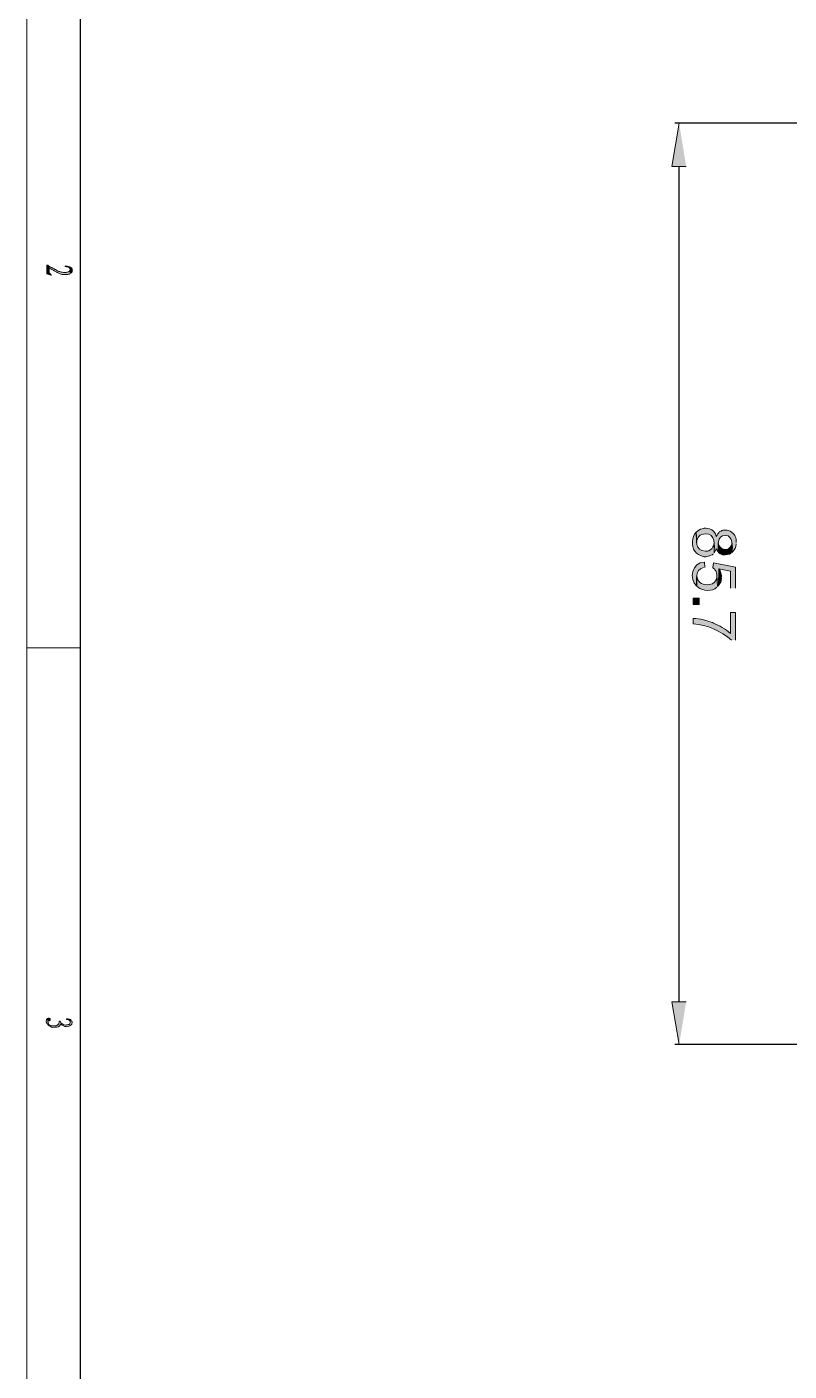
# Model space of a CAD drawing. Header units: inches. Extents: x 3 to 207, y 6 to 294.
# Drawn here: x 3.2 to 51.8, y 151.8 to 237.5 of the extents above; entities that cross this region are included whole.
import ezdxf

# ---------------------------------------------------------------- set-up
doc = ezdxf.new("R2010")
doc.units = ezdxf.units.IN
doc.header["$MEASUREMENT"] = 0
doc.layers.add('图层 1', color=7, linetype='Continuous')

msp = doc.modelspace()

# ---------------------------------------------------------------- hatches: boundary and pattern name
at = {"layer": '图层 1', "true_color": 0xffffff}
for points in [[(45.212, 228.628), (44.302, 228.628), (44.767, 231.38)], [(4.699, 221.664), (4.699, 221.707), (4.593, 221.812), (4.572, 221.855), (4.572, 222.151), (4.53, 222.278), (4.487, 222.321), (4.424, 222.321), (4.424, 221.749)], [(48.366, 201.725), (48.366, 203.08), (46.948, 203.355), (46.905, 203.038), (46.948, 202.995), (47.011, 202.953), (47.053, 202.89), (47.096, 202.826), (47.138, 202.762), (47.159, 202.678), (47.181, 202.614), (47.181, 202.53), (47.223, 201.831), (47.286, 201.895), (47.308, 202.953), (48.048, 202.805), (48.048, 201.725)], [(45.212, 175.352), (44.302, 175.352), (44.767, 172.621)], [(4.657, 174.23), (4.636, 174.272), (4.614, 174.293), (4.572, 174.315), (4.508, 174.315), (4.466, 174.293), (4.487, 174.103), (4.508, 174.124), (4.572, 174.145), (4.593, 174.145), (4.636, 174.166), (4.636, 174.187)], [(5.906, 174.23), (5.863, 174.251), (5.821, 174.251), (5.778, 174.272), (5.673, 174.272), (5.673, 174.23), (5.757, 174.23), (5.842, 174.187), (5.863, 174.166), (5.906, 174.082), (5.906, 174.039)]]:
    msp.add_hatch(color=7, dxfattribs=at).paths.add_polyline_path(points)
h = msp.add_hatch(color=7, dxfattribs=at)
edge = h.paths.add_edge_path()
edge.add_spline(control_points=[(5.906, 221.791), (5.906, 221.791), (5.906, 222.024), (5.906, 222.024), (5.906, 222.024), (5.906, 222.003), (5.906, 222.003), (5.906, 222.003), (5.884, 221.982), (5.884, 221.982), (5.884, 221.982), (5.863, 221.94), (5.863, 221.94), (5.863, 221.94), (5.842, 221.918), (5.842, 221.918), (5.842, 221.918), (5.8, 221.897), (5.8, 221.897), (5.8, 221.897), (5.778, 221.897), (5.778, 221.897), (5.778, 221.897), (5.736, 221.876), (5.736, 221.876), (5.736, 221.876), (5.694, 221.876), (5.694, 221.876), (5.694, 221.876), (5.652, 221.855), (5.652, 221.855), (5.652, 221.855), (5.482, 221.855), (5.482, 221.855), (5.482, 221.855), (5.419, 221.876), (5.419, 221.876), (5.419, 221.876), (5.334, 221.876), (5.334, 221.876), (5.334, 221.876), (5.249, 221.918), (5.249, 221.918), (5.177, 221.922), (5.04, 222.002), (4.974, 222.045), (4.974, 222.045), (4.932, 222.045), (4.932, 222.045), (4.932, 222.045), (4.889, 222.088), (4.889, 222.088), (4.889, 222.088), (4.847, 222.109), (4.847, 222.109), (4.847, 222.109), (4.805, 222.13), (4.805, 222.13), (4.718, 222.193), (4.617, 222.219), (4.53, 222.278), (4.53, 222.278), (4.572, 222.151), (4.572, 222.151), (4.572, 222.151), (4.593, 222.13), (4.593, 222.13), (4.593, 222.13), (4.636, 222.109), (4.636, 222.109), (4.636, 222.109), (4.678, 222.088), (4.678, 222.088), (4.678, 222.088), (4.741, 222.045), (4.741, 222.045), (4.741, 222.045), (4.784, 222.024), (4.784, 222.024), (4.784, 222.024), (4.826, 222.003), (4.826, 222.003), (4.826, 222.003), (4.868, 221.982), (4.868, 221.982), (4.868, 221.982), (4.889, 221.961), (4.889, 221.961), (4.889, 221.961), (5.059, 221.876), (5.059, 221.876), (5.059, 221.876), (5.08, 221.855), (5.08, 221.855), (5.08, 221.855), (5.122, 221.834), (5.122, 221.834), (5.122, 221.834), (5.144, 221.834), (5.144, 221.834), (5.239, 221.773), (5.394, 221.739), (5.503, 221.728), (5.503, 221.728), (5.757, 221.728), (5.757, 221.728), (5.757, 221.728), (5.8, 221.749), (5.8, 221.749), (5.8, 221.749), (5.842, 221.749), (5.842, 221.749), (5.842, 221.749), (5.863, 221.77), (5.863, 221.77)], knot_values=[0, 0, 0, 0, 0.352778, 0.352778, 0.352778, 0.705556, 0.705556, 0.705556, 1.058333, 1.058333, 1.058333, 1.411111, 1.411111, 1.411111, 1.763889, 1.763889, 1.763889, 2.116667, 2.116667, 2.116667, 2.469444, 2.469444, 2.469444, 2.822222, 2.822222, 2.822222, 3.175, 3.175, 3.175, 3.527778, 3.527778, 3.527778, 3.880556, 3.880556, 3.880556, 4.233333, 4.233333, 4.233333, 4.586111, 4.586111, 4.586111, 4.938889, 4.938889, 4.938889, 5.291667, 5.291667, 5.291667, 5.644444, 5.644444, 5.644444, 5.997222, 5.997222, 5.997222, 6.35, 6.35, 6.35, 6.702778, 6.702778, 6.702778, 7.055556, 7.055556, 7.055556, 7.408333, 7.408333, 7.408333, 7.761111, 7.761111, 7.761111, 8.113889, 8.113889, 8.113889, 8.466667, 8.466667, 8.466667, 8.819444, 8.819444, 8.819444, 9.172222, 9.172222, 9.172222, 9.525, 9.525, 9.525, 9.877778, 9.877778, 9.877778, 10.230556, 10.230556, 10.230556, 10.583333, 10.583333, 10.583333, 10.936111, 10.936111, 10.936111, 11.288889, 11.288889, 11.288889, 11.641667, 11.641667, 11.641667, 11.994444, 11.994444, 11.994444, 12.347222, 12.347222, 12.347222, 12.7, 12.7, 12.7, 13.052778, 13.052778, 13.052778, 13.405556, 13.405556, 13.405556, 13.405556], degree=3, periodic=0)
edge.add_line((5.863, 221.77), (5.906, 221.791))
h = msp.add_hatch(color=7, dxfattribs=at)
edge = h.paths.add_edge_path()
edge.add_spline(control_points=[(6.054, 221.982), (6.061, 222.219), (5.781, 222.291), (5.588, 222.278), (5.588, 222.278), (5.588, 222.236), (5.588, 222.236), (5.588, 222.236), (5.63, 222.236), (5.63, 222.236), (5.63, 222.236), (5.673, 222.215), (5.673, 222.215), (5.673, 222.215), (5.736, 222.215), (5.736, 222.215), (5.736, 222.215), (5.821, 222.172), (5.821, 222.172), (5.821, 222.172), (5.842, 222.172), (5.842, 222.172), (5.842, 222.172), (5.863, 222.13), (5.863, 222.13), (5.863, 222.13), (5.884, 222.109), (5.884, 222.109), (5.884, 222.109), (5.906, 222.067), (5.906, 222.067), (5.906, 222.067), (5.906, 221.791), (5.906, 221.791), (5.906, 221.791), (5.927, 221.812), (5.927, 221.812), (5.927, 221.812), (5.969, 221.834), (5.969, 221.834), (5.969, 221.834), (6.033, 221.897), (6.033, 221.897), (6.033, 221.897), (6.033, 221.94), (6.033, 221.94)], knot_values=[0, 0, 0, 0, 0.352778, 0.352778, 0.352778, 0.705556, 0.705556, 0.705556, 1.058333, 1.058333, 1.058333, 1.411111, 1.411111, 1.411111, 1.763889, 1.763889, 1.763889, 2.116667, 2.116667, 2.116667, 2.469444, 2.469444, 2.469444, 2.822222, 2.822222, 2.822222, 3.175, 3.175, 3.175, 3.527778, 3.527778, 3.527778, 3.880556, 3.880556, 3.880556, 4.233333, 4.233333, 4.233333, 4.586111, 4.586111, 4.586111, 4.938889, 4.938889, 4.938889, 5.291667, 5.291667, 5.291667, 5.291667], degree=3, periodic=0)
edge.add_line((6.033, 221.94), (6.054, 221.982))
h = msp.add_hatch(color=7, dxfattribs=at)
edge = h.paths.add_edge_path()
edge.add_spline(control_points=[(46.99, 203.99), (46.99, 203.99), (46.99, 204.646), (46.99, 204.646), (47.002, 204.399), (46.967, 204.452), (46.842, 204.244), (46.672, 204.121), (46.67, 204.085), (46.44, 204.096), (45.746, 204.097), (45.897, 204.822), (45.847, 205.303), (45.559, 205.008), (45.536, 204.417), (45.762, 204.096), (45.902, 203.909), (46.06, 203.804), (46.292, 203.757), (46.292, 203.757), (46.355, 203.736), (46.355, 203.736), (46.355, 203.736), (46.461, 203.736), (46.461, 203.736), (46.461, 203.736), (46.524, 203.757), (46.524, 203.757), (46.657, 203.741), (46.768, 203.819), (46.884, 203.863), (46.884, 203.863), (46.884, 203.884), (46.884, 203.884), (46.884, 203.884), (46.948, 203.927), (46.948, 203.927)], knot_values=[0, 0, 0, 0, 0.352778, 0.352778, 0.352778, 0.705556, 0.705556, 0.705556, 1.058333, 1.058333, 1.058333, 1.411111, 1.411111, 1.411111, 1.763889, 1.763889, 1.763889, 2.116667, 2.116667, 2.116667, 2.469444, 2.469444, 2.469444, 2.822222, 2.822222, 2.822222, 3.175, 3.175, 3.175, 3.527778, 3.527778, 3.527778, 3.880556, 3.880556, 3.880556, 4.233333, 4.233333, 4.233333, 4.233333], degree=3, periodic=0)
edge.add_line((46.948, 203.927), (46.99, 203.99))
h = msp.add_hatch(color=7, dxfattribs=at)
edge = h.paths.add_edge_path()
edge.add_spline(control_points=[(48.408, 204.646), (48.406, 204.941), (48.35, 205.126), (48.112, 205.303), (47.963, 205.41), (47.896, 205.441), (47.71, 205.429), (47.407, 205.447), (47.545, 205.369), (47.35, 205.345), (47.276, 205.237), (47.192, 205.162), (47.138, 205.027), (47.1, 205.259), (46.924, 205.458), (46.694, 205.514), (46.402, 205.627), (46.068, 205.499), (45.847, 205.303), (45.847, 205.303), (45.889, 204.646), (45.889, 204.646), (45.904, 204.997), (46.093, 205.175), (46.44, 205.197), (47.094, 205.225), (47.039, 204.43), (46.99, 203.99), (46.99, 203.99), (47.117, 204.181), (47.117, 204.181), (47.117, 204.181), (47.138, 204.265), (47.138, 204.265), (47.138, 204.265), (47.181, 204.181), (47.181, 204.181), (47.181, 204.181), (47.265, 204.054), (47.265, 204.054), (47.292, 204.449), (47.122, 205.074), (47.71, 205.091), (48.256, 205.086), (48.157, 204.359), (48.154, 204.011), (48.307, 204.226), (48.388, 204.262), (48.408, 204.562)], knot_values=[0, 0, 0, 0, 0.352778, 0.352778, 0.352778, 0.705556, 0.705556, 0.705556, 1.058333, 1.058333, 1.058333, 1.411111, 1.411111, 1.411111, 1.763889, 1.763889, 1.763889, 2.116667, 2.116667, 2.116667, 2.469444, 2.469444, 2.469444, 2.822222, 2.822222, 2.822222, 3.175, 3.175, 3.175, 3.527778, 3.527778, 3.527778, 3.880556, 3.880556, 3.880556, 4.233333, 4.233333, 4.233333, 4.586111, 4.586111, 4.586111, 4.938889, 4.938889, 4.938889, 5.291667, 5.291667, 5.291667, 5.644444, 5.644444, 5.644444, 5.644444], degree=3, periodic=0)
edge.add_line((48.408, 204.562), (48.408, 204.646))
h = msp.add_hatch(color=7, dxfattribs=at)
edge = h.paths.add_edge_path()
edge.add_spline(control_points=[(48.154, 204.011), (48.154, 204.011), (48.133, 204.646), (48.133, 204.646), (48.13, 204.425), (47.949, 204.171), (47.689, 204.202), (47.43, 204.214), (47.284, 204.403), (47.265, 204.646), (47.265, 204.646), (47.265, 204.054), (47.265, 204.054), (47.265, 204.054), (47.308, 203.99), (47.308, 203.99), (47.308, 203.99), (47.371, 203.948), (47.371, 203.948), (47.371, 203.948), (47.392, 203.927), (47.392, 203.927), (47.392, 203.927), (47.477, 203.906), (47.477, 203.906), (47.477, 203.906), (47.54, 203.863), (47.54, 203.863), (47.54, 203.863), (47.604, 203.863), (47.604, 203.863), (47.771, 203.856), (47.951, 203.869), (48.091, 203.969)], knot_values=[0, 0, 0, 0, 0.352778, 0.352778, 0.352778, 0.705556, 0.705556, 0.705556, 1.058333, 1.058333, 1.058333, 1.411111, 1.411111, 1.411111, 1.763889, 1.763889, 1.763889, 2.116667, 2.116667, 2.116667, 2.469444, 2.469444, 2.469444, 2.822222, 2.822222, 2.822222, 3.175, 3.175, 3.175, 3.527778, 3.527778, 3.527778, 3.880556, 3.880556, 3.880556, 3.880556], degree=3, periodic=0)
edge.add_line((48.091, 203.969), (48.154, 204.011))
h = msp.add_hatch(color=7, dxfattribs=at)
edge = h.paths.add_edge_path()
edge.add_spline(control_points=[(46.397, 203.059), (46.397, 203.059), (46.376, 203.398), (46.376, 203.398), (45.581, 203.364), (45.37, 202.33), (45.889, 201.852), (45.882, 202.284), (45.748, 202.917), (46.313, 203.038)], knot_values=[0, 0, 0, 0, 0.352778, 0.352778, 0.352778, 0.705556, 0.705556, 0.705556, 1.058333, 1.058333, 1.058333, 1.058333], degree=3, periodic=0)
edge.add_line((46.313, 203.038), (46.397, 203.059))
h = msp.add_hatch(color=7, dxfattribs=at)
edge = h.paths.add_edge_path()
edge.add_spline(control_points=[(47.223, 201.831), (47.223, 201.831), (47.181, 202.53), (47.181, 202.53), (47.196, 202.356), (47.112, 202.234), (47.011, 202.106), (46.814, 201.938), (46.781, 201.986), (46.567, 201.937), (46.202, 201.965), (45.9, 202.124), (45.889, 202.53), (45.889, 202.53), (45.889, 201.852), (45.889, 201.852), (45.889, 201.852), (45.953, 201.81), (45.953, 201.81), (45.953, 201.81), (45.953, 201.789), (45.953, 201.789), (46.309, 201.555), (46.837, 201.497), (47.181, 201.789)], knot_values=[0, 0, 0, 0, 0.352778, 0.352778, 0.352778, 0.705556, 0.705556, 0.705556, 1.058333, 1.058333, 1.058333, 1.411111, 1.411111, 1.411111, 1.763889, 1.763889, 1.763889, 2.116667, 2.116667, 2.116667, 2.469444, 2.469444, 2.469444, 2.822222, 2.822222, 2.822222, 2.822222], degree=3, periodic=0)
edge.add_line((47.181, 201.789), (47.223, 201.831))
h = msp.add_hatch(color=7, dxfattribs=at)
edge = h.paths.add_edge_path()
edge.add_spline(control_points=[(47.477, 202.445), (47.477, 202.445), (47.477, 202.53), (47.477, 202.53), (47.477, 202.53), (47.456, 202.614), (47.456, 202.614), (47.456, 202.614), (47.434, 202.678), (47.434, 202.678), (47.434, 202.678), (47.413, 202.762), (47.413, 202.762), (47.413, 202.762), (47.392, 202.826), (47.392, 202.826), (47.392, 202.826), (47.35, 202.89), (47.35, 202.89), (47.35, 202.89), (47.308, 202.953), (47.308, 202.953), (47.308, 202.953), (47.286, 201.895), (47.286, 201.895), (47.421, 202.107), (47.44, 202.127), (47.477, 202.36)], knot_values=[0, 0, 0, 0, 0.352778, 0.352778, 0.352778, 0.705556, 0.705556, 0.705556, 1.058333, 1.058333, 1.058333, 1.411111, 1.411111, 1.411111, 1.763889, 1.763889, 1.763889, 2.116667, 2.116667, 2.116667, 2.469444, 2.469444, 2.469444, 2.822222, 2.822222, 2.822222, 3.175, 3.175, 3.175, 3.175], degree=3, periodic=0)
edge.add_line((47.477, 202.36), (47.477, 202.445))
h = msp.add_hatch(color=7, dxfattribs=at)
h.dxf.hatch_style = 2
h.paths.add_polyline_path([(45.656, 200.688), (46.037, 200.688), (46.037, 201.09), (45.656, 201.09)])
h = msp.add_hatch(color=7, dxfattribs=at)
edge = h.paths.add_edge_path()
edge.add_spline(control_points=[(48.366, 198.423), (48.366, 198.423), (48.366, 200.18), (48.366, 200.18), (48.366, 200.18), (48.048, 200.18), (48.048, 200.18), (48.048, 200.18), (48.048, 198.847), (48.048, 198.847), (47.713, 199.118), (47.344, 199.345), (46.948, 199.503), (46.948, 199.503), (46.884, 199.545), (46.884, 199.545), (46.884, 199.545), (46.8, 199.566), (46.8, 199.566), (46.8, 199.566), (46.736, 199.587), (46.736, 199.587), (46.736, 199.587), (46.651, 199.609), (46.651, 199.609), (46.493, 199.645), (46.442, 199.691), (46.313, 199.715), (46.094, 199.749), (45.881, 199.814), (45.656, 199.799), (45.656, 199.799), (45.656, 199.461), (45.656, 199.461), (46.561, 199.402), (47.406, 198.988), (48.112, 198.423)], knot_values=[0, 0, 0, 0, 0.352778, 0.352778, 0.352778, 0.705556, 0.705556, 0.705556, 1.058333, 1.058333, 1.058333, 1.411111, 1.411111, 1.411111, 1.763889, 1.763889, 1.763889, 2.116667, 2.116667, 2.116667, 2.469444, 2.469444, 2.469444, 2.822222, 2.822222, 2.822222, 3.175, 3.175, 3.175, 3.527778, 3.527778, 3.527778, 3.880556, 3.880556, 3.880556, 4.233333, 4.233333, 4.233333, 4.233333], degree=3, periodic=0)
edge.add_line((48.112, 198.423), (48.366, 198.423))
h = msp.add_hatch(color=7, dxfattribs=at)
edge = h.paths.add_edge_path()
edge.add_spline(control_points=[(6.033, 174.018), (6.033, 174.018), (6.033, 174.103), (6.033, 174.103), (6.033, 174.103), (6.011, 174.124), (6.011, 174.124), (6.011, 174.124), (5.99, 174.166), (5.99, 174.166), (5.99, 174.166), (5.927, 174.23), (5.927, 174.23), (5.927, 174.23), (5.906, 174.23), (5.906, 174.23), (5.906, 174.23), (5.906, 174.018), (5.906, 174.018), (5.906, 174.018), (5.884, 173.976), (5.884, 173.976), (5.884, 173.976), (5.863, 173.934), (5.863, 173.934), (5.863, 173.934), (5.842, 173.912), (5.842, 173.912), (5.773, 173.902), (5.703, 173.868), (5.63, 173.87), (5.486, 173.883), (5.294, 173.956), (5.27, 174.124), (5.27, 174.124), (5.207, 174.124), (5.207, 174.124), (5.207, 174.124), (5.207, 174.039), (5.207, 174.039), (5.207, 174.039), (5.186, 173.997), (5.186, 173.997), (5.186, 173.997), (5.186, 173.955), (5.186, 173.955), (5.186, 173.955), (5.165, 173.934), (5.165, 173.934), (5.165, 173.934), (5.144, 173.912), (5.144, 173.912), (5.144, 173.912), (5.101, 173.891), (5.101, 173.891), (5.101, 173.891), (5.059, 173.849), (5.059, 173.849), (5.059, 173.849), (5.017, 173.828), (5.017, 173.828), (5.017, 173.828), (4.72, 173.828), (4.72, 173.828), (4.72, 173.828), (4.636, 173.87), (4.636, 173.87), (4.636, 173.87), (4.593, 173.87), (4.593, 173.87), (4.593, 173.87), (4.551, 173.912), (4.551, 173.912), (4.551, 173.912), (4.53, 173.955), (4.53, 173.955), (4.53, 173.955), (4.508, 173.976), (4.508, 173.976), (4.508, 173.976), (4.508, 174.061), (4.508, 174.061), (4.508, 174.061), (4.487, 174.103), (4.487, 174.103), (4.487, 174.103), (4.466, 174.293), (4.466, 174.293), (4.466, 174.293), (4.445, 174.272), (4.445, 174.272), (4.445, 174.272), (4.424, 174.251), (4.424, 174.251), (4.424, 174.251), (4.403, 174.23), (4.403, 174.23), (4.403, 174.23), (4.403, 174.187), (4.403, 174.187), (4.403, 174.187), (4.381, 174.145), (4.381, 174.145), (4.381, 174.145), (4.381, 174.061), (4.381, 174.061), (4.381, 174.061), (4.403, 174.018), (4.403, 174.018), (4.403, 174.018), (4.424, 173.997), (4.424, 173.997), (4.424, 173.997), (4.445, 173.955), (4.445, 173.955), (4.445, 173.955), (4.466, 173.912), (4.466, 173.912), (4.466, 173.912), (4.508, 173.891), (4.508, 173.891), (4.508, 173.891), (4.551, 173.849), (4.551, 173.849), (4.551, 173.849), (4.551, 173.828), (4.551, 173.828), (4.774, 173.727), (4.689, 173.715), (4.932, 173.722), (5.108, 173.715), (5.24, 173.77), (5.313, 173.934), (5.313, 173.934), (5.355, 173.891), (5.355, 173.891), (5.355, 173.891), (5.567, 173.785), (5.567, 173.785), (5.567, 173.785), (5.652, 173.785), (5.652, 173.785), (5.652, 173.785), (5.694, 173.764), (5.694, 173.764), (5.779, 173.761), (6.051, 173.867), (6.033, 173.976)], knot_values=[0, 0, 0, 0, 0.352778, 0.352778, 0.352778, 0.705556, 0.705556, 0.705556, 1.058333, 1.058333, 1.058333, 1.411111, 1.411111, 1.411111, 1.763889, 1.763889, 1.763889, 2.116667, 2.116667, 2.116667, 2.469444, 2.469444, 2.469444, 2.822222, 2.822222, 2.822222, 3.175, 3.175, 3.175, 3.527778, 3.527778, 3.527778, 3.880556, 3.880556, 3.880556, 4.233333, 4.233333, 4.233333, 4.586111, 4.586111, 4.586111, 4.938889, 4.938889, 4.938889, 5.291667, 5.291667, 5.291667, 5.644444, 5.644444, 5.644444, 5.997222, 5.997222, 5.997222, 6.35, 6.35, 6.35, 6.702778, 6.702778, 6.702778, 7.055556, 7.055556, 7.055556, 7.408333, 7.408333, 7.408333, 7.761111, 7.761111, 7.761111, 8.113889, 8.113889, 8.113889, 8.466667, 8.466667, 8.466667, 8.819444, 8.819444, 8.819444, 9.172222, 9.172222, 9.172222, 9.525, 9.525, 9.525, 9.877778, 9.877778, 9.877778, 10.230556, 10.230556, 10.230556, 10.583333, 10.583333, 10.583333, 10.936111, 10.936111, 10.936111, 11.288889, 11.288889, 11.288889, 11.641667, 11.641667, 11.641667, 11.994444, 11.994444, 11.994444, 12.347222, 12.347222, 12.347222, 12.7, 12.7, 12.7, 13.052778, 13.052778, 13.052778, 13.405556, 13.405556, 13.405556, 13.758333, 13.758333, 13.758333, 14.111111, 14.111111, 14.111111, 14.463889, 14.463889, 14.463889, 14.816667, 14.816667, 14.816667, 15.169444, 15.169444, 15.169444, 15.522222, 15.522222, 15.522222, 15.875, 15.875, 15.875, 16.227778, 16.227778, 16.227778, 16.580556, 16.580556, 16.580556, 16.933333, 16.933333, 16.933333, 17.286111, 17.286111, 17.286111, 17.286111], degree=3, periodic=0)
edge.add_line((6.033, 173.976), (6.033, 174.018))

# ---------------------------------------------------------------- linework, layer by layer
at = {"layer": '图层 1', "color": 7, "lineweight": 15, "true_color": 0xffffff}
for points in [[(3.154, 5.934), (3.154, 293.885)], [(6.562, 197.915), (3.154, 197.915)]]:
    msp.add_lwpolyline(points, dxfattribs=at)
at = {"layer": '图层 1', "color": 7, "lineweight": 30, "true_color": 0xffffff}
msp.add_lwpolyline([(6.562, 276.761), (6.562, 9.342)], dxfattribs=at)
at = {"layer": '图层 1', "lineweight": 0}
for points in [[(45.212, 228.628), (44.302, 228.628), (44.767, 231.38)], [(4.699, 221.664), (4.699, 221.707), (4.593, 221.812), (4.572, 221.855), (4.572, 222.151), (4.53, 222.278), (4.487, 222.321), (4.424, 222.321), (4.424, 221.749)], [(48.366, 201.725), (48.366, 203.08), (46.948, 203.355), (46.905, 203.038), (46.948, 202.995), (47.011, 202.953), (47.053, 202.89), (47.096, 202.826), (47.138, 202.762), (47.159, 202.678), (47.181, 202.614), (47.181, 202.53), (47.223, 201.831), (47.286, 201.895), (47.308, 202.953), (48.048, 202.805), (48.048, 201.725)], [(45.656, 200.688), (46.037, 200.688), (46.037, 201.09), (45.656, 201.09), (45.656, 200.688)], [(45.212, 175.352), (44.302, 175.352), (44.767, 172.621)], [(4.657, 174.23), (4.636, 174.272), (4.614, 174.293), (4.572, 174.315), (4.508, 174.315), (4.466, 174.293), (4.487, 174.103), (4.508, 174.124), (4.572, 174.145), (4.593, 174.145), (4.636, 174.166), (4.636, 174.187)], [(5.906, 174.23), (5.863, 174.251), (5.821, 174.251), (5.778, 174.272), (5.673, 174.272), (5.673, 174.23), (5.757, 174.23), (5.842, 174.187), (5.863, 174.166), (5.906, 174.082), (5.906, 174.039)]]:
    msp.add_lwpolyline(points, dxfattribs=at)
at = {"layer": '图层 1', "color": 7, "lineweight": 25, "true_color": 0xffffff}
for points in [[(76.644, 231.38), (44.492, 231.38)], [(44.767, 175.352), (44.767, 228.628)], [(76.644, 172.621), (44.492, 172.621)]]:
    msp.add_lwpolyline(points, dxfattribs=at)
at = {"layer": '图层 1', "lineweight": 0}
for points, knots in [([(5.906, 221.791), (5.906, 221.791), (5.906, 222.024), (5.906, 222.024), (5.906, 222.024), (5.906, 222.003), (5.906, 222.003), (5.906, 222.003), (5.884, 221.982), (5.884, 221.982), (5.884, 221.982), (5.863, 221.94), (5.863, 221.94), (5.863, 221.94), (5.842, 221.918), (5.842, 221.918), (5.842, 221.918), (5.8, 221.897), (5.8, 221.897), (5.8, 221.897), (5.778, 221.897), (5.778, 221.897), (5.778, 221.897), (5.736, 221.876), (5.736, 221.876), (5.736, 221.876), (5.694, 221.876), (5.694, 221.876), (5.694, 221.876), (5.652, 221.855), (5.652, 221.855), (5.652, 221.855), (5.482, 221.855), (5.482, 221.855), (5.482, 221.855), (5.419, 221.876), (5.419, 221.876), (5.419, 221.876), (5.334, 221.876), (5.334, 221.876), (5.334, 221.876), (5.249, 221.918), (5.249, 221.918), (5.177, 221.922), (5.04, 222.002), (4.974, 222.045), (4.974, 222.045), (4.932, 222.045), (4.932, 222.045), (4.932, 222.045), (4.889, 222.088), (4.889, 222.088), (4.889, 222.088), (4.847, 222.109), (4.847, 222.109), (4.847, 222.109), (4.805, 222.13), (4.805, 222.13), (4.718, 222.193), (4.617, 222.219), (4.53, 222.278), (4.53, 222.278), (4.572, 222.151), (4.572, 222.151), (4.572, 222.151), (4.593, 222.13), (4.593, 222.13), (4.593, 222.13), (4.636, 222.109), (4.636, 222.109), (4.636, 222.109), (4.678, 222.088), (4.678, 222.088), (4.678, 222.088), (4.741, 222.045), (4.741, 222.045), (4.741, 222.045), (4.784, 222.024), (4.784, 222.024), (4.784, 222.024), (4.826, 222.003), (4.826, 222.003), (4.826, 222.003), (4.868, 221.982), (4.868, 221.982), (4.868, 221.982), (4.889, 221.961), (4.889, 221.961), (4.889, 221.961), (5.059, 221.876), (5.059, 221.876), (5.059, 221.876), (5.08, 221.855), (5.08, 221.855), (5.08, 221.855), (5.122, 221.834), (5.122, 221.834), (5.122, 221.834), (5.144, 221.834), (5.144, 221.834), (5.239, 221.773), (5.394, 221.739), (5.503, 221.728), (5.503, 221.728), (5.757, 221.728), (5.757, 221.728), (5.757, 221.728), (5.8, 221.749), (5.8, 221.749), (5.8, 221.749), (5.842, 221.749), (5.842, 221.749), (5.842, 221.749), (5.863, 221.77), (5.863, 221.77)], [0, 0, 0, 0, 1, 1, 1, 2, 2, 2, 3, 3, 3, 4, 4, 4, 5, 5, 5, 6, 6, 6, 7, 7, 7, 8, 8, 8, 9, 9, 9, 10, 10, 10, 11, 11, 11, 12, 12, 12, 13, 13, 13, 14, 14, 14, 15, 15, 15, 16, 16, 16, 17, 17, 17, 18, 18, 18, 19, 19, 19, 20, 20, 20, 21, 21, 21, 22, 22, 22, 23, 23, 23, 24, 24, 24, 25, 25, 25, 26, 26, 26, 27, 27, 27, 28, 28, 28, 29, 29, 29, 30, 30, 30, 31, 31, 31, 32, 32, 32, 33, 33, 33, 34, 34, 34, 35, 35, 35, 36, 36, 36, 37, 37, 37, 38, 38, 38, 38]), ([(6.054, 221.982), (6.061, 222.219), (5.781, 222.291), (5.588, 222.278), (5.588, 222.278), (5.588, 222.236), (5.588, 222.236), (5.588, 222.236), (5.63, 222.236), (5.63, 222.236), (5.63, 222.236), (5.673, 222.215), (5.673, 222.215), (5.673, 222.215), (5.736, 222.215), (5.736, 222.215), (5.736, 222.215), (5.821, 222.172), (5.821, 222.172), (5.821, 222.172), (5.842, 222.172), (5.842, 222.172), (5.842, 222.172), (5.863, 222.13), (5.863, 222.13), (5.863, 222.13), (5.884, 222.109), (5.884, 222.109), (5.884, 222.109), (5.906, 222.067), (5.906, 222.067), (5.906, 222.067), (5.906, 221.791), (5.906, 221.791), (5.906, 221.791), (5.927, 221.812), (5.927, 221.812), (5.927, 221.812), (5.969, 221.834), (5.969, 221.834), (5.969, 221.834), (6.033, 221.897), (6.033, 221.897), (6.033, 221.897), (6.033, 221.94), (6.033, 221.94)], [0, 0, 0, 0, 1, 1, 1, 2, 2, 2, 3, 3, 3, 4, 4, 4, 5, 5, 5, 6, 6, 6, 7, 7, 7, 8, 8, 8, 9, 9, 9, 10, 10, 10, 11, 11, 11, 12, 12, 12, 13, 13, 13, 14, 14, 14, 15, 15, 15, 15]), ([(46.99, 203.99), (46.99, 203.99), (46.99, 204.646), (46.99, 204.646), (47.002, 204.399), (46.967, 204.452), (46.842, 204.244), (46.672, 204.121), (46.67, 204.085), (46.44, 204.096), (45.746, 204.097), (45.897, 204.822), (45.847, 205.303), (45.559, 205.008), (45.536, 204.417), (45.762, 204.096), (45.902, 203.909), (46.06, 203.804), (46.292, 203.757), (46.292, 203.757), (46.355, 203.736), (46.355, 203.736), (46.355, 203.736), (46.461, 203.736), (46.461, 203.736), (46.461, 203.736), (46.524, 203.757), (46.524, 203.757), (46.657, 203.741), (46.768, 203.819), (46.884, 203.863), (46.884, 203.863), (46.884, 203.884), (46.884, 203.884), (46.884, 203.884), (46.948, 203.927), (46.948, 203.927)], [0, 0, 0, 0, 1, 1, 1, 2, 2, 2, 3, 3, 3, 4, 4, 4, 5, 5, 5, 6, 6, 6, 7, 7, 7, 8, 8, 8, 9, 9, 9, 10, 10, 10, 11, 11, 11, 12, 12, 12, 12]), ([(48.408, 204.646), (48.406, 204.941), (48.35, 205.126), (48.112, 205.303), (47.963, 205.41), (47.896, 205.441), (47.71, 205.429), (47.407, 205.447), (47.545, 205.369), (47.35, 205.345), (47.276, 205.237), (47.192, 205.162), (47.138, 205.027), (47.1, 205.259), (46.924, 205.458), (46.694, 205.514), (46.402, 205.627), (46.068, 205.499), (45.847, 205.303), (45.847, 205.303), (45.889, 204.646), (45.889, 204.646), (45.904, 204.997), (46.093, 205.175), (46.44, 205.197), (47.094, 205.225), (47.039, 204.43), (46.99, 203.99), (46.99, 203.99), (47.117, 204.181), (47.117, 204.181), (47.117, 204.181), (47.138, 204.265), (47.138, 204.265), (47.138, 204.265), (47.181, 204.181), (47.181, 204.181), (47.181, 204.181), (47.265, 204.054), (47.265, 204.054), (47.292, 204.449), (47.122, 205.074), (47.71, 205.091), (48.256, 205.086), (48.157, 204.359), (48.154, 204.011), (48.307, 204.226), (48.388, 204.262), (48.408, 204.562)], [0, 0, 0, 0, 1, 1, 1, 2, 2, 2, 3, 3, 3, 4, 4, 4, 5, 5, 5, 6, 6, 6, 7, 7, 7, 8, 8, 8, 9, 9, 9, 10, 10, 10, 11, 11, 11, 12, 12, 12, 13, 13, 13, 14, 14, 14, 15, 15, 15, 16, 16, 16, 16]), ([(48.154, 204.011), (48.154, 204.011), (48.133, 204.646), (48.133, 204.646), (48.13, 204.425), (47.949, 204.171), (47.689, 204.202), (47.43, 204.214), (47.284, 204.403), (47.265, 204.646), (47.265, 204.646), (47.265, 204.054), (47.265, 204.054), (47.265, 204.054), (47.308, 203.99), (47.308, 203.99), (47.308, 203.99), (47.371, 203.948), (47.371, 203.948), (47.371, 203.948), (47.392, 203.927), (47.392, 203.927), (47.392, 203.927), (47.477, 203.906), (47.477, 203.906), (47.477, 203.906), (47.54, 203.863), (47.54, 203.863), (47.54, 203.863), (47.604, 203.863), (47.604, 203.863), (47.771, 203.856), (47.951, 203.869), (48.091, 203.969)], [0, 0, 0, 0, 1, 1, 1, 2, 2, 2, 3, 3, 3, 4, 4, 4, 5, 5, 5, 6, 6, 6, 7, 7, 7, 8, 8, 8, 9, 9, 9, 10, 10, 10, 11, 11, 11, 11]), ([(46.397, 203.059), (46.397, 203.059), (46.376, 203.398), (46.376, 203.398), (45.581, 203.364), (45.37, 202.33), (45.889, 201.852), (45.882, 202.284), (45.748, 202.917), (46.313, 203.038)], [0, 0, 0, 0, 1, 1, 1, 2, 2, 2, 3, 3, 3, 3]), ([(47.223, 201.831), (47.223, 201.831), (47.181, 202.53), (47.181, 202.53), (47.196, 202.356), (47.112, 202.234), (47.011, 202.106), (46.814, 201.938), (46.781, 201.986), (46.567, 201.937), (46.202, 201.965), (45.9, 202.124), (45.889, 202.53), (45.889, 202.53), (45.889, 201.852), (45.889, 201.852), (45.889, 201.852), (45.953, 201.81), (45.953, 201.81), (45.953, 201.81), (45.953, 201.789), (45.953, 201.789), (46.309, 201.555), (46.837, 201.497), (47.181, 201.789)], [0, 0, 0, 0, 1, 1, 1, 2, 2, 2, 3, 3, 3, 4, 4, 4, 5, 5, 5, 6, 6, 6, 7, 7, 7, 8, 8, 8, 8]), ([(47.477, 202.445), (47.477, 202.445), (47.477, 202.53), (47.477, 202.53), (47.477, 202.53), (47.456, 202.614), (47.456, 202.614), (47.456, 202.614), (47.434, 202.678), (47.434, 202.678), (47.434, 202.678), (47.413, 202.762), (47.413, 202.762), (47.413, 202.762), (47.392, 202.826), (47.392, 202.826), (47.392, 202.826), (47.35, 202.89), (47.35, 202.89), (47.35, 202.89), (47.308, 202.953), (47.308, 202.953), (47.308, 202.953), (47.286, 201.895), (47.286, 201.895), (47.421, 202.107), (47.44, 202.127), (47.477, 202.36)], [0, 0, 0, 0, 1, 1, 1, 2, 2, 2, 3, 3, 3, 4, 4, 4, 5, 5, 5, 6, 6, 6, 7, 7, 7, 8, 8, 8, 9, 9, 9, 9]), ([(48.366, 198.423), (48.366, 198.423), (48.366, 200.18), (48.366, 200.18), (48.366, 200.18), (48.048, 200.18), (48.048, 200.18), (48.048, 200.18), (48.048, 198.847), (48.048, 198.847), (47.713, 199.118), (47.344, 199.345), (46.948, 199.503), (46.948, 199.503), (46.884, 199.545), (46.884, 199.545), (46.884, 199.545), (46.8, 199.566), (46.8, 199.566), (46.8, 199.566), (46.736, 199.587), (46.736, 199.587), (46.736, 199.587), (46.651, 199.609), (46.651, 199.609), (46.493, 199.645), (46.442, 199.691), (46.313, 199.715), (46.094, 199.749), (45.881, 199.814), (45.656, 199.799), (45.656, 199.799), (45.656, 199.461), (45.656, 199.461), (46.561, 199.402), (47.406, 198.988), (48.112, 198.423)], [0, 0, 0, 0, 1, 1, 1, 2, 2, 2, 3, 3, 3, 4, 4, 4, 5, 5, 5, 6, 6, 6, 7, 7, 7, 8, 8, 8, 9, 9, 9, 10, 10, 10, 11, 11, 11, 12, 12, 12, 12]), ([(6.033, 174.018), (6.033, 174.018), (6.033, 174.103), (6.033, 174.103), (6.033, 174.103), (6.011, 174.124), (6.011, 174.124), (6.011, 174.124), (5.99, 174.166), (5.99, 174.166), (5.99, 174.166), (5.927, 174.23), (5.927, 174.23), (5.927, 174.23), (5.906, 174.23), (5.906, 174.23), (5.906, 174.23), (5.906, 174.018), (5.906, 174.018), (5.906, 174.018), (5.884, 173.976), (5.884, 173.976), (5.884, 173.976), (5.863, 173.934), (5.863, 173.934), (5.863, 173.934), (5.842, 173.912), (5.842, 173.912), (5.773, 173.902), (5.703, 173.868), (5.63, 173.87), (5.486, 173.883), (5.294, 173.956), (5.27, 174.124), (5.27, 174.124), (5.207, 174.124), (5.207, 174.124), (5.207, 174.124), (5.207, 174.039), (5.207, 174.039), (5.207, 174.039), (5.186, 173.997), (5.186, 173.997), (5.186, 173.997), (5.186, 173.955), (5.186, 173.955), (5.186, 173.955), (5.165, 173.934), (5.165, 173.934), (5.165, 173.934), (5.144, 173.912), (5.144, 173.912), (5.144, 173.912), (5.101, 173.891), (5.101, 173.891), (5.101, 173.891), (5.059, 173.849), (5.059, 173.849), (5.059, 173.849), (5.017, 173.828), (5.017, 173.828), (5.017, 173.828), (4.72, 173.828), (4.72, 173.828), (4.72, 173.828), (4.636, 173.87), (4.636, 173.87), (4.636, 173.87), (4.593, 173.87), (4.593, 173.87), (4.593, 173.87), (4.551, 173.912), (4.551, 173.912), (4.551, 173.912), (4.53, 173.955), (4.53, 173.955), (4.53, 173.955), (4.508, 173.976), (4.508, 173.976), (4.508, 173.976), (4.508, 174.061), (4.508, 174.061), (4.508, 174.061), (4.487, 174.103), (4.487, 174.103), (4.487, 174.103), (4.466, 174.293), (4.466, 174.293), (4.466, 174.293), (4.445, 174.272), (4.445, 174.272), (4.445, 174.272), (4.424, 174.251), (4.424, 174.251), (4.424, 174.251), (4.403, 174.23), (4.403, 174.23), (4.403, 174.23), (4.403, 174.187), (4.403, 174.187), (4.403, 174.187), (4.381, 174.145), (4.381, 174.145), (4.381, 174.145), (4.381, 174.061), (4.381, 174.061), (4.381, 174.061), (4.403, 174.018), (4.403, 174.018), (4.403, 174.018), (4.424, 173.997), (4.424, 173.997), (4.424, 173.997), (4.445, 173.955), (4.445, 173.955), (4.445, 173.955), (4.466, 173.912), (4.466, 173.912), (4.466, 173.912), (4.508, 173.891), (4.508, 173.891), (4.508, 173.891), (4.551, 173.849), (4.551, 173.849), (4.551, 173.849), (4.551, 173.828), (4.551, 173.828), (4.774, 173.727), (4.689, 173.715), (4.932, 173.722), (5.108, 173.715), (5.24, 173.77), (5.313, 173.934), (5.313, 173.934), (5.355, 173.891), (5.355, 173.891), (5.355, 173.891), (5.567, 173.785), (5.567, 173.785), (5.567, 173.785), (5.652, 173.785), (5.652, 173.785), (5.652, 173.785), (5.694, 173.764), (5.694, 173.764), (5.779, 173.761), (6.051, 173.867), (6.033, 173.976)], [0, 0, 0, 0, 1, 1, 1, 2, 2, 2, 3, 3, 3, 4, 4, 4, 5, 5, 5, 6, 6, 6, 7, 7, 7, 8, 8, 8, 9, 9, 9, 10, 10, 10, 11, 11, 11, 12, 12, 12, 13, 13, 13, 14, 14, 14, 15, 15, 15, 16, 16, 16, 17, 17, 17, 18, 18, 18, 19, 19, 19, 20, 20, 20, 21, 21, 21, 22, 22, 22, 23, 23, 23, 24, 24, 24, 25, 25, 25, 26, 26, 26, 27, 27, 27, 28, 28, 28, 29, 29, 29, 30, 30, 30, 31, 31, 31, 32, 32, 32, 33, 33, 33, 34, 34, 34, 35, 35, 35, 36, 36, 36, 37, 37, 37, 38, 38, 38, 39, 39, 39, 40, 40, 40, 41, 41, 41, 42, 42, 42, 43, 43, 43, 44, 44, 44, 45, 45, 45, 46, 46, 46, 47, 47, 47, 48, 48, 48, 49, 49, 49, 49])]:
    msp.add_open_spline(points, degree=3, knots=knots, dxfattribs=at)

doc.saveas('drawing.dxf')
